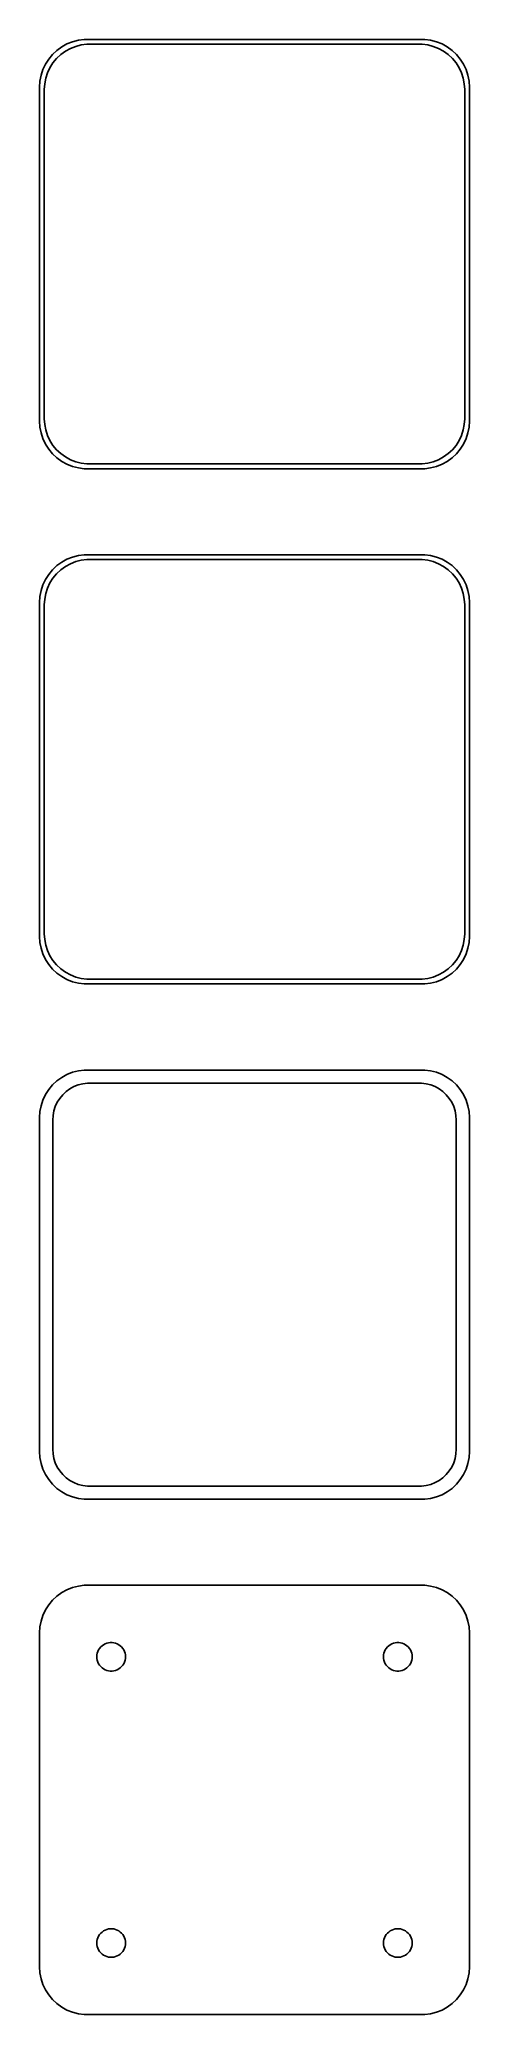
# Model space of a CAD drawing. Header units: metres. Extents: x -22 to 22, y 140 to 346.
import ezdxf

# ---------------------------------------------------------------- set-up
doc = ezdxf.new("R2010")
doc.units = ezdxf.units.M

msp = doc.modelspace()

# ---------------------------------------------------------------- linework, layer by layer
for p, q in [((-20.1791, 345.722), (-20.6871, 345.353)), ((-19.6289, 346.024), (-20.1791, 345.722)), ((-19.0451, 346.255), (-19.6289, 346.024)), ((-19.2724, 345.548), (-18.7178, 345.768)), ((-18.4369, 346.411), (-19.0451, 346.255)), ((-18.7178, 345.768), (-18.1401, 345.916)), ((-17.8139, 346.49), (-18.4369, 346.411)), ((-18.1401, 345.916), (-17.5482, 345.991)), ((17.8139, 346.49), (-17.8139, 346.49)), ((-17.5482, 345.991), (17.5482, 345.991)), ((17.5482, 345.991), (18.1401, 345.916)), ((18.4369, 346.411), (17.8139, 346.49)), ((18.1401, 345.916), (18.7178, 345.768)), ((19.0451, 346.255), (18.4369, 346.411)), ((18.7178, 345.768), (19.2724, 345.548)), ((19.6289, 346.024), (19.0451, 346.255)), ((20.1791, 345.722), (19.6289, 346.024)), ((20.6871, 345.353), (20.1791, 345.722)), ((-21.8815, 343.909), (-22.1489, 343.341)), ((-21.5451, 344.439), (-21.8815, 343.909)), ((-21.1448, 344.923), (-21.5451, 344.439)), ((-21.4124, 343.538), (-21.0928, 344.042)), ((-20.6871, 345.353), (-21.1448, 344.923)), ((-21.0928, 344.042), (-20.7126, 344.502)), ((-20.7126, 344.502), (-20.2778, 344.91)), ((-20.2778, 344.91), (-19.7952, 345.261)), ((-19.7952, 345.261), (-19.2724, 345.548)), ((19.2724, 345.548), (19.7952, 345.261)), ((19.7952, 345.261), (20.2778, 344.91)), ((20.2778, 344.91), (20.7126, 344.502)), ((21.1448, 344.923), (20.6871, 345.353)), ((20.7126, 344.502), (21.0928, 344.042)), ((21.0928, 344.042), (21.4124, 343.538)), ((21.5451, 344.439), (21.1448, 344.923)), ((21.8815, 343.909), (21.5451, 344.439)), ((22.1489, 343.341), (21.8815, 343.909)), ((-22.4606, 342.127), (-22.5, 341.5)), ((-22.3429, 342.743), (-22.4606, 342.127)), ((-22.1489, 343.341), (-22.3429, 342.743)), ((-22, 341.25), (-21.9625, 341.845)), ((-21.9625, 341.845), (-21.8508, 342.431)), ((-21.8508, 342.431), (-21.6664, 342.999)), ((-21.6664, 342.999), (-21.4124, 343.538)), ((21.4124, 343.538), (21.6664, 342.999)), ((21.6664, 342.999), (21.8508, 342.431)), ((21.8508, 342.431), (21.9625, 341.845)), ((21.9625, 341.845), (22, 341.25)), ((22.3429, 342.743), (22.1489, 343.341)), ((22.4606, 342.127), (22.3429, 342.743)), ((22.5, 341.5), (22.4606, 342.127)), ((-22.5, 341.5), (-22.5, 306.5)), ((-22, 306.75), (-22, 341.25)), ((22, 341.25), (22, 306.75)), ((22.5, 306.5), (22.5, 341.5)), ((-22.5, 306.5), (-22.4606, 305.873)), ((-21.9625, 306.155), (-22, 306.75)), ((22, 306.75), (21.9625, 306.155)), ((22.4606, 305.873), (22.5, 306.5)), ((-22.4606, 305.873), (-22.3429, 305.257)), ((-22.3429, 305.257), (-22.1489, 304.659)), ((-22.1489, 304.659), (-21.8815, 304.091)), ((-21.8508, 305.569), (-21.9625, 306.155)), ((-21.6664, 305.001), (-21.8508, 305.569)), ((-21.4124, 304.462), (-21.6664, 305.001)), ((-21.0928, 303.958), (-21.4124, 304.462)), ((21.4124, 304.462), (21.0928, 303.958)), ((21.6664, 305.001), (21.4124, 304.462)), ((21.8508, 305.569), (21.6664, 305.001)), ((21.9625, 306.155), (21.8508, 305.569)), ((21.8815, 304.091), (22.1489, 304.659)), ((22.1489, 304.659), (22.3429, 305.257)), ((22.3429, 305.257), (22.4606, 305.873)), ((-21.8815, 304.091), (-21.5451, 303.561)), ((-21.5451, 303.561), (-21.1448, 303.077)), ((-21.1448, 303.077), (-20.6871, 302.647)), ((-20.7126, 303.498), (-21.0928, 303.958)), ((-20.2778, 303.09), (-20.7126, 303.498)), ((-20.6871, 302.647), (-20.1791, 302.278)), ((-19.7952, 302.739), (-20.2778, 303.09)), ((-20.1791, 302.278), (-19.6289, 301.976)), ((-19.2724, 302.452), (-19.7952, 302.739)), ((-18.7178, 302.232), (-19.2724, 302.452)), ((-18.1401, 302.084), (-18.7178, 302.232)), ((18.7178, 302.232), (18.1401, 302.084)), ((19.2724, 302.452), (18.7178, 302.232)), ((19.7952, 302.739), (19.2724, 302.452)), ((19.6289, 301.976), (20.1791, 302.278)), ((20.2778, 303.09), (19.7952, 302.739)), ((20.1791, 302.278), (20.6871, 302.647)), ((20.7126, 303.498), (20.2778, 303.09)), ((20.6871, 302.647), (21.1448, 303.077)), ((21.0928, 303.958), (20.7126, 303.498)), ((21.1448, 303.077), (21.5451, 303.561)), ((21.5451, 303.561), (21.8815, 304.091)), ((-19.6289, 301.976), (-19.0451, 301.745)), ((-19.0451, 301.745), (-18.4369, 301.589)), ((-18.4369, 301.589), (-17.8139, 301.51)), ((-17.5482, 302.009), (-18.1401, 302.084)), ((-17.8139, 301.51), (17.8139, 301.51)), ((17.5482, 302.009), (-17.5482, 302.009)), ((18.1401, 302.084), (17.5482, 302.009)), ((17.8139, 301.51), (18.4369, 301.589)), ((18.4369, 301.589), (19.0451, 301.745)), ((19.0451, 301.745), (19.6289, 301.976)), ((-19.6289, 292.024), (-20.1791, 291.722)), ((-19.0451, 292.255), (-19.6289, 292.024)), ((-18.4369, 292.411), (-19.0451, 292.255)), ((-18.7178, 291.768), (-18.1401, 291.916)), ((-17.8139, 292.49), (-18.4369, 292.411)), ((-18.1401, 291.916), (-17.5482, 291.991)), ((17.8139, 292.49), (-17.8139, 292.49)), ((-17.5482, 291.991), (17.5482, 291.991)), ((17.5482, 291.991), (18.1401, 291.916)), ((18.4369, 292.411), (17.8139, 292.49)), ((18.1401, 291.916), (18.7178, 291.768)), ((19.0451, 292.255), (18.4369, 292.411)), ((19.6289, 292.024), (19.0451, 292.255)), ((20.1791, 291.722), (19.6289, 292.024)), ((-21.8815, 289.909), (-22.1489, 289.341)), ((-21.5451, 290.439), (-21.8815, 289.909)), ((-21.1448, 290.923), (-21.5451, 290.439)), ((-21.4124, 289.538), (-21.0928, 290.042)), ((-20.6871, 291.353), (-21.1448, 290.923)), ((-21.0928, 290.042), (-20.7126, 290.502)), ((-20.7126, 290.502), (-20.2778, 290.91)), ((-20.1791, 291.722), (-20.6871, 291.353)), ((-20.2778, 290.91), (-19.7952, 291.261)), ((-19.7952, 291.261), (-19.2724, 291.548)), ((-19.2724, 291.548), (-18.7178, 291.768)), ((18.7178, 291.768), (19.2724, 291.548)), ((19.2724, 291.548), (19.7952, 291.261)), ((19.7952, 291.261), (20.2778, 290.91)), ((20.6871, 291.353), (20.1791, 291.722)), ((20.2778, 290.91), (20.7126, 290.502)), ((21.1448, 290.923), (20.6871, 291.353)), ((20.7126, 290.502), (21.0928, 290.042)), ((21.0928, 290.042), (21.4124, 289.538)), ((21.5451, 290.439), (21.1448, 290.923)), ((21.8815, 289.909), (21.5451, 290.439)), ((22.1489, 289.341), (21.8815, 289.909)), ((-22.4606, 288.127), (-22.5, 287.5)), ((-22.3429, 288.743), (-22.4606, 288.127)), ((-22.1489, 289.341), (-22.3429, 288.743)), ((-22, 287.25), (-21.9625, 287.845)), ((-21.9625, 287.845), (-21.8508, 288.431)), ((-21.8508, 288.431), (-21.6664, 288.999)), ((-21.6664, 288.999), (-21.4124, 289.538)), ((21.4124, 289.538), (21.6664, 288.999)), ((21.6664, 288.999), (21.8508, 288.431)), ((21.8508, 288.431), (21.9625, 287.845)), ((21.9625, 287.845), (22, 287.25)), ((22.3429, 288.743), (22.1489, 289.341)), ((22.4606, 288.127), (22.3429, 288.743)), ((22.5, 287.5), (22.4606, 288.127)), ((-22.5, 287.5), (-22.5, 252.5)), ((-22, 252.75), (-22, 287.25)), ((22, 287.25), (22, 252.75)), ((22.5, 252.5), (22.5, 287.5)), ((-21.9625, 252.155), (-22, 252.75)), ((22, 252.75), (21.9625, 252.155)), ((-22.5, 252.5), (-22.4606, 251.873)), ((-22.4606, 251.873), (-22.3429, 251.257)), ((-22.3429, 251.257), (-22.1489, 250.659)), ((-22.1489, 250.659), (-21.8815, 250.091)), ((-21.8508, 251.569), (-21.9625, 252.155)), ((-21.6664, 251.001), (-21.8508, 251.569)), ((-21.4124, 250.462), (-21.6664, 251.001)), ((-21.0928, 249.958), (-21.4124, 250.462)), ((21.4124, 250.462), (21.0928, 249.958)), ((21.6664, 251.001), (21.4124, 250.462)), ((21.8508, 251.569), (21.6664, 251.001)), ((21.9625, 252.155), (21.8508, 251.569)), ((21.8815, 250.091), (22.1489, 250.659)), ((22.1489, 250.659), (22.3429, 251.257)), ((22.3429, 251.257), (22.4606, 251.873)), ((22.4606, 251.873), (22.5, 252.5)), ((-21.8815, 250.091), (-21.5451, 249.561)), ((-21.5451, 249.561), (-21.1448, 249.077)), ((-21.1448, 249.077), (-20.6871, 248.647)), ((-20.7126, 249.498), (-21.0928, 249.958)), ((-20.2778, 249.09), (-20.7126, 249.498)), ((-20.6871, 248.647), (-20.1791, 248.278)), ((-19.7952, 248.739), (-20.2778, 249.09)), ((-19.2724, 248.452), (-19.7952, 248.739)), ((-18.7178, 248.232), (-19.2724, 248.452)), ((19.2724, 248.452), (18.7178, 248.232)), ((19.7952, 248.739), (19.2724, 248.452)), ((20.2778, 249.09), (19.7952, 248.739)), ((20.1791, 248.278), (20.6871, 248.647)), ((20.7126, 249.498), (20.2778, 249.09)), ((20.6871, 248.647), (21.1448, 249.077)), ((21.0928, 249.958), (20.7126, 249.498)), ((21.1448, 249.077), (21.5451, 249.561)), ((21.5451, 249.561), (21.8815, 250.091)), ((-20.1791, 248.278), (-19.6289, 247.976)), ((-19.6289, 247.976), (-19.0451, 247.745)), ((-19.0451, 247.745), (-18.4369, 247.589)), ((-18.1401, 248.084), (-18.7178, 248.232)), ((-18.4369, 247.589), (-17.8139, 247.51)), ((-17.5482, 248.009), (-18.1401, 248.084)), ((-17.8139, 247.51), (17.8139, 247.51)), ((17.5482, 248.009), (-17.5482, 248.009)), ((18.1401, 248.084), (17.5482, 248.009)), ((17.8139, 247.51), (18.4369, 247.589)), ((18.7178, 248.232), (18.1401, 248.084)), ((18.4369, 247.589), (19.0451, 247.745)), ((19.0451, 247.745), (19.6289, 247.976)), ((19.6289, 247.976), (20.1791, 248.278)), ((-19.0451, 238.255), (-19.6289, 238.024)), ((-18.4369, 238.411), (-19.0451, 238.255)), ((-17.8139, 238.49), (-18.4369, 238.411)), ((17.8139, 238.49), (-17.8139, 238.49)), ((18.4369, 238.411), (17.8139, 238.49)), ((19.0451, 238.255), (18.4369, 238.411)), ((19.6289, 238.024), (19.0451, 238.255)), ((-21.5451, 236.439), (-21.8815, 235.909)), ((-21.1448, 236.923), (-21.5451, 236.439)), ((-20.6871, 237.353), (-21.1448, 236.923)), ((-20.1791, 237.722), (-20.6871, 237.353)), ((-19.6289, 238.024), (-20.1791, 237.722)), ((-20.0707, 235.899), (-19.7165, 236.231)), ((-19.7165, 236.231), (-19.3234, 236.517)), ((-19.3234, 236.517), (-18.8975, 236.751)), ((-18.8975, 236.751), (-18.4457, 236.93)), ((-18.4457, 236.93), (-17.9751, 237.051)), ((-17.9751, 237.051), (-17.493, 237.112)), ((-17.493, 237.112), (17.493, 237.112)), ((17.493, 237.112), (17.9751, 237.051)), ((17.9751, 237.051), (18.4457, 236.93)), ((18.4457, 236.93), (18.8975, 236.751)), ((18.8975, 236.751), (19.3234, 236.517)), ((19.3234, 236.517), (19.7165, 236.231)), ((20.1791, 237.722), (19.6289, 238.024)), ((19.7165, 236.231), (20.0707, 235.899)), ((20.6871, 237.353), (20.1791, 237.722)), ((21.1448, 236.923), (20.6871, 237.353)), ((21.5451, 236.439), (21.1448, 236.923)), ((21.8815, 235.909), (21.5451, 236.439)), ((-22.4606, 234.127), (-22.5, 233.5)), ((-22.3429, 234.743), (-22.4606, 234.127)), ((-22.1489, 235.341), (-22.3429, 234.743)), ((-21.8815, 235.909), (-22.1489, 235.341)), ((-21.089, 233.735), (-20.9979, 234.212)), ((-20.9979, 234.212), (-20.8477, 234.674)), ((-20.8477, 234.674), (-20.6408, 235.114)), ((-20.6408, 235.114), (-20.3805, 235.524)), ((-20.3805, 235.524), (-20.0707, 235.899)), ((20.0707, 235.899), (20.3805, 235.524)), ((20.3805, 235.524), (20.6408, 235.114)), ((20.6408, 235.114), (20.8477, 234.674)), ((20.8477, 234.674), (20.9979, 234.212)), ((20.9979, 234.212), (21.089, 233.735)), ((22.1489, 235.341), (21.8815, 235.909)), ((22.3429, 234.743), (22.1489, 235.341)), ((22.4606, 234.127), (22.3429, 234.743)), ((22.5, 233.5), (22.4606, 234.127)), ((-22.5, 233.5), (-22.5, 198.5)), ((-21.1195, 233.25), (-21.089, 233.735)), ((-21.1195, 198.75), (-21.1195, 233.25)), ((21.089, 233.735), (21.1195, 233.25)), ((21.1195, 233.25), (21.1195, 198.75)), ((22.5, 198.5), (22.5, 233.5)), ((-21.089, 198.265), (-21.1195, 198.75)), ((21.1195, 198.75), (21.089, 198.265)), ((-22.5, 198.5), (-22.4606, 197.873)), ((-22.4606, 197.873), (-22.3429, 197.257)), ((-22.3429, 197.257), (-22.1489, 196.659)), ((-22.1489, 196.659), (-21.8815, 196.091)), ((-20.9979, 197.788), (-21.089, 198.265)), ((-20.8477, 197.326), (-20.9979, 197.788)), ((-20.6408, 196.886), (-20.8477, 197.326)), ((-20.3805, 196.476), (-20.6408, 196.886)), ((20.6408, 196.886), (20.3805, 196.476)), ((20.8477, 197.326), (20.6408, 196.886)), ((20.9979, 197.788), (20.8477, 197.326)), ((21.089, 198.265), (20.9979, 197.788)), ((21.8815, 196.091), (22.1489, 196.659)), ((22.1489, 196.659), (22.3429, 197.257)), ((22.3429, 197.257), (22.4606, 197.873)), ((22.4606, 197.873), (22.5, 198.5)), ((-21.8815, 196.091), (-21.5451, 195.561)), ((-21.5451, 195.561), (-21.1448, 195.077)), ((-21.1448, 195.077), (-20.6871, 194.647)), ((-20.6871, 194.647), (-20.1791, 194.278)), ((-20.0707, 196.101), (-20.3805, 196.476)), ((-19.7165, 195.769), (-20.0707, 196.101)), ((-19.3234, 195.483), (-19.7165, 195.769)), ((-18.8975, 195.249), (-19.3234, 195.483)), ((-18.4457, 195.07), (-18.8975, 195.249)), ((-17.9751, 194.949), (-18.4457, 195.07)), ((-17.493, 194.888), (-17.9751, 194.949)), ((17.493, 194.888), (-17.493, 194.888)), ((17.9751, 194.949), (17.493, 194.888)), ((18.4457, 195.07), (17.9751, 194.949)), ((18.8975, 195.249), (18.4457, 195.07)), ((19.3234, 195.483), (18.8975, 195.249)), ((19.7165, 195.769), (19.3234, 195.483)), ((20.0707, 196.101), (19.7165, 195.769)), ((20.3805, 196.476), (20.0707, 196.101)), ((20.1791, 194.278), (20.6871, 194.647)), ((20.6871, 194.647), (21.1448, 195.077)), ((21.1448, 195.077), (21.5451, 195.561)), ((21.5451, 195.561), (21.8815, 196.091)), ((-20.1791, 194.278), (-19.6289, 193.976)), ((-19.6289, 193.976), (-19.0451, 193.745)), ((-19.0451, 193.745), (-18.4369, 193.589)), ((-18.4369, 193.589), (-17.8139, 193.51)), ((-17.8139, 193.51), (17.8139, 193.51)), ((17.8139, 193.51), (18.4369, 193.589)), ((18.4369, 193.589), (19.0451, 193.745)), ((19.0451, 193.745), (19.6289, 193.976)), ((19.6289, 193.976), (20.1791, 194.278)), ((-19.0451, 184.255), (-19.6289, 184.024)), ((-18.4369, 184.411), (-19.0451, 184.255)), ((-17.8139, 184.49), (-18.4369, 184.411)), ((17.8139, 184.49), (-17.8139, 184.49)), ((18.4369, 184.411), (17.8139, 184.49)), ((19.0451, 184.255), (18.4369, 184.411)), ((19.6289, 184.024), (19.0451, 184.255)), ((-21.5451, 182.439), (-21.8815, 181.909)), ((-21.1448, 182.923), (-21.5451, 182.439)), ((-20.6871, 183.353), (-21.1448, 182.923)), ((-20.1791, 183.722), (-20.6871, 183.353)), ((-19.6289, 184.024), (-20.1791, 183.722)), ((20.1791, 183.722), (19.6289, 184.024)), ((20.6871, 183.353), (20.1791, 183.722)), ((21.1448, 182.923), (20.6871, 183.353)), ((21.5451, 182.439), (21.1448, 182.923)), ((21.8815, 181.909), (21.5451, 182.439)), ((-22.4606, 180.127), (-22.5, 179.5)), ((-22.3429, 180.743), (-22.4606, 180.127)), ((-22.1489, 181.341), (-22.3429, 180.743)), ((-21.8815, 181.909), (-22.1489, 181.341)), ((22.1489, 181.341), (21.8815, 181.909)), ((22.3429, 180.743), (22.1489, 181.341)), ((22.4606, 180.127), (22.3429, 180.743)), ((22.5, 179.5), (22.4606, 180.127)), ((-22.5, 179.5), (-22.5, 144.5)), ((-16.2135, 177.882), (-16.0934, 178.027)), ((-16.0934, 178.027), (-15.9561, 178.156)), ((-15.9561, 178.156), (-15.8037, 178.266)), ((-15.8037, 178.266), (-15.6387, 178.357)), ((-15.6387, 178.357), (-15.4635, 178.427)), ((-15.4635, 178.427), (-15.2811, 178.473)), ((-15.2811, 178.473), (-15.0942, 178.497)), ((-15.0942, 178.497), (-14.9058, 178.497)), ((-14.9058, 178.497), (-14.7189, 178.473)), ((-14.7189, 178.473), (-14.5365, 178.427)), ((-14.5365, 178.427), (-14.3613, 178.357)), ((-14.3613, 178.357), (-14.1963, 178.266)), ((-14.1963, 178.266), (-14.0439, 178.156)), ((-14.0439, 178.156), (-13.9065, 178.027)), ((-13.9065, 178.027), (-13.7865, 177.882)), ((13.7865, 177.882), (13.9065, 178.027)), ((13.9065, 178.027), (14.0439, 178.156)), ((14.0439, 178.156), (14.1963, 178.266)), ((14.1963, 178.266), (14.3613, 178.357)), ((14.3613, 178.357), (14.5365, 178.427)), ((14.5365, 178.427), (14.7189, 178.473)), ((14.7189, 178.473), (14.9058, 178.497)), ((14.9058, 178.497), (15.0942, 178.497)), ((15.0942, 178.497), (15.2811, 178.473)), ((15.2811, 178.473), (15.4635, 178.427)), ((15.4635, 178.427), (15.6387, 178.357)), ((15.6387, 178.357), (15.8037, 178.266)), ((15.8037, 178.266), (15.9561, 178.156)), ((15.9561, 178.156), (16.0934, 178.027)), ((16.0934, 178.027), (16.2135, 177.882)), ((22.5, 144.5), (22.5, 179.5)), ((-16.5, 177), (-16.4882, 177.188)), ((-16.4882, 176.812), (-16.5, 177)), ((-16.4882, 177.188), (-16.4529, 177.373)), ((-16.4529, 176.627), (-16.4882, 176.812)), ((-16.4529, 177.373), (-16.3947, 177.552)), ((-16.3947, 176.448), (-16.4529, 176.627)), ((-16.3947, 177.552), (-16.3145, 177.723)), ((-16.3145, 176.277), (-16.3947, 176.448)), ((-16.3145, 177.723), (-16.2135, 177.882)), ((-16.2135, 176.118), (-16.3145, 176.277)), ((-16.0934, 175.973), (-16.2135, 176.118)), ((-15.9561, 175.844), (-16.0934, 175.973)), ((-13.9065, 175.973), (-14.0439, 175.844)), ((-13.7865, 176.118), (-13.9065, 175.973)), ((-13.7865, 177.882), (-13.6855, 177.723)), ((-13.6855, 176.277), (-13.7865, 176.118)), ((-13.6855, 177.723), (-13.6053, 177.552)), ((-13.6053, 176.448), (-13.6855, 176.277)), ((-13.6053, 177.552), (-13.5471, 177.373)), ((-13.5471, 176.627), (-13.6053, 176.448)), ((-13.5471, 177.373), (-13.5118, 177.188)), ((-13.5118, 176.812), (-13.5471, 176.627)), ((-13.5118, 177.188), (-13.5, 177)), ((-13.5, 177), (-13.5118, 176.812)), ((13.5, 177), (13.5118, 177.188)), ((13.5118, 176.812), (13.5, 177)), ((13.5118, 177.188), (13.5471, 177.373)), ((13.5471, 176.627), (13.5118, 176.812)), ((13.5471, 177.373), (13.6053, 177.552)), ((13.6053, 176.448), (13.5471, 176.627)), ((13.6053, 177.552), (13.6855, 177.723)), ((13.6855, 176.277), (13.6053, 176.448)), ((13.6855, 177.723), (13.7865, 177.882)), ((13.7865, 176.118), (13.6855, 176.277)), ((13.9065, 175.973), (13.7865, 176.118)), ((14.0439, 175.844), (13.9065, 175.973)), ((16.0934, 175.973), (15.9561, 175.844)), ((16.2135, 176.118), (16.0934, 175.973)), ((16.2135, 177.882), (16.3145, 177.723)), ((16.3145, 176.277), (16.2135, 176.118)), ((16.3145, 177.723), (16.3947, 177.552)), ((16.3947, 176.448), (16.3145, 176.277)), ((16.3947, 177.552), (16.4529, 177.373)), ((16.4529, 176.627), (16.3947, 176.448)), ((16.4529, 177.373), (16.4882, 177.188)), ((16.4882, 176.812), (16.4529, 176.627)), ((16.4882, 177.188), (16.5, 177)), ((16.5, 177), (16.4882, 176.812)), ((-15.8037, 175.734), (-15.9561, 175.844)), ((-15.6387, 175.643), (-15.8037, 175.734)), ((-15.4635, 175.573), (-15.6387, 175.643)), ((-15.2811, 175.527), (-15.4635, 175.573)), ((-15.0942, 175.503), (-15.2811, 175.527)), ((-14.9058, 175.503), (-15.0942, 175.503)), ((-14.7189, 175.527), (-14.9058, 175.503)), ((-14.5365, 175.573), (-14.7189, 175.527)), ((-14.3613, 175.643), (-14.5365, 175.573)), ((-14.1963, 175.734), (-14.3613, 175.643)), ((-14.0439, 175.844), (-14.1963, 175.734)), ((14.1963, 175.734), (14.0439, 175.844)), ((14.3613, 175.643), (14.1963, 175.734)), ((14.5365, 175.573), (14.3613, 175.643)), ((14.7189, 175.527), (14.5365, 175.573)), ((14.9058, 175.503), (14.7189, 175.527)), ((15.0942, 175.503), (14.9058, 175.503)), ((15.2811, 175.527), (15.0942, 175.503)), ((15.4635, 175.573), (15.2811, 175.527)), ((15.6387, 175.643), (15.4635, 175.573)), ((15.8037, 175.734), (15.6387, 175.643)), ((15.9561, 175.844), (15.8037, 175.734)), ((-16.5, 147), (-16.4882, 147.188)), ((-16.4882, 146.812), (-16.5, 147)), ((-16.4882, 147.188), (-16.4529, 147.373)), ((-16.4529, 147.373), (-16.3947, 147.552)), ((-16.3947, 147.552), (-16.3145, 147.723)), ((-16.3145, 147.723), (-16.2135, 147.882)), ((-16.2135, 147.882), (-16.0934, 148.027)), ((-16.0934, 148.027), (-15.9561, 148.156)), ((-15.9561, 148.156), (-15.8037, 148.266)), ((-15.8037, 148.266), (-15.6387, 148.357)), ((-15.6387, 148.357), (-15.4635, 148.427)), ((-15.4635, 148.427), (-15.2811, 148.473)), ((-15.2811, 148.473), (-15.0942, 148.497)), ((-15.0942, 148.497), (-14.9058, 148.497)), ((-14.9058, 148.497), (-14.7189, 148.473)), ((-14.7189, 148.473), (-14.5365, 148.427)), ((-14.5365, 148.427), (-14.3613, 148.357)), ((-14.3613, 148.357), (-14.1963, 148.266)), ((-14.1963, 148.266), (-14.0439, 148.156)), ((-14.0439, 148.156), (-13.9065, 148.027)), ((-13.9065, 148.027), (-13.7865, 147.882)), ((-13.7865, 147.882), (-13.6855, 147.723)), ((-13.6855, 147.723), (-13.6053, 147.552)), ((-13.6053, 147.552), (-13.5471, 147.373)), ((-13.5471, 147.373), (-13.5118, 147.188)), ((-13.5118, 147.188), (-13.5, 147)), ((-13.5, 147), (-13.5118, 146.812)), ((13.5, 147), (13.5118, 147.188)), ((13.5118, 146.812), (13.5, 147)), ((13.5118, 147.188), (13.5471, 147.373)), ((13.5471, 147.373), (13.6053, 147.552)), ((13.6053, 147.552), (13.6855, 147.723)), ((13.6855, 147.723), (13.7865, 147.882)), ((13.7865, 147.882), (13.9065, 148.027)), ((13.9065, 148.027), (14.0439, 148.156)), ((14.0439, 148.156), (14.1963, 148.266)), ((14.1963, 148.266), (14.3613, 148.357)), ((14.3613, 148.357), (14.5365, 148.427)), ((14.5365, 148.427), (14.7189, 148.473)), ((14.7189, 148.473), (14.9058, 148.497)), ((14.9058, 148.497), (15.0942, 148.497)), ((15.0942, 148.497), (15.2811, 148.473)), ((15.2811, 148.473), (15.4635, 148.427)), ((15.4635, 148.427), (15.6387, 148.357)), ((15.6387, 148.357), (15.8037, 148.266)), ((15.8037, 148.266), (15.9561, 148.156)), ((15.9561, 148.156), (16.0934, 148.027)), ((16.0934, 148.027), (16.2135, 147.882)), ((16.2135, 147.882), (16.3145, 147.723)), ((16.3145, 147.723), (16.3947, 147.552)), ((16.3947, 147.552), (16.4529, 147.373)), ((16.4529, 147.373), (16.4882, 147.188)), ((16.4882, 147.188), (16.5, 147)), ((16.5, 147), (16.4882, 146.812)), ((-16.4529, 146.627), (-16.4882, 146.812)), ((-16.3947, 146.448), (-16.4529, 146.627)), ((-16.3145, 146.277), (-16.3947, 146.448)), ((-16.2135, 146.118), (-16.3145, 146.277)), ((-16.0934, 145.973), (-16.2135, 146.118)), ((-15.9561, 145.844), (-16.0934, 145.973)), ((-15.8037, 145.734), (-15.9561, 145.844)), ((-15.6387, 145.643), (-15.8037, 145.734)), ((-15.4635, 145.573), (-15.6387, 145.643)), ((-15.2811, 145.527), (-15.4635, 145.573)), ((-15.0942, 145.503), (-15.2811, 145.527)), ((-14.9058, 145.503), (-15.0942, 145.503)), ((-14.7189, 145.527), (-14.9058, 145.503)), ((-14.5365, 145.573), (-14.7189, 145.527)), ((-14.3613, 145.643), (-14.5365, 145.573)), ((-14.1963, 145.734), (-14.3613, 145.643)), ((-14.0439, 145.844), (-14.1963, 145.734)), ((-13.9065, 145.973), (-14.0439, 145.844)), ((-13.7865, 146.118), (-13.9065, 145.973)), ((-13.6855, 146.277), (-13.7865, 146.118)), ((-13.6053, 146.448), (-13.6855, 146.277)), ((-13.5471, 146.627), (-13.6053, 146.448)), ((-13.5118, 146.812), (-13.5471, 146.627)), ((13.5471, 146.627), (13.5118, 146.812)), ((13.6053, 146.448), (13.5471, 146.627)), ((13.6855, 146.277), (13.6053, 146.448)), ((13.7865, 146.118), (13.6855, 146.277)), ((13.9065, 145.973), (13.7865, 146.118)), ((14.0439, 145.844), (13.9065, 145.973)), ((14.1963, 145.734), (14.0439, 145.844)), ((14.3613, 145.643), (14.1963, 145.734)), ((14.5365, 145.573), (14.3613, 145.643)), ((14.7189, 145.527), (14.5365, 145.573)), ((14.9058, 145.503), (14.7189, 145.527)), ((15.0942, 145.503), (14.9058, 145.503)), ((15.2811, 145.527), (15.0942, 145.503)), ((15.4635, 145.573), (15.2811, 145.527)), ((15.6387, 145.643), (15.4635, 145.573)), ((15.8037, 145.734), (15.6387, 145.643)), ((15.9561, 145.844), (15.8037, 145.734)), ((16.0934, 145.973), (15.9561, 145.844)), ((16.2135, 146.118), (16.0934, 145.973)), ((16.3145, 146.277), (16.2135, 146.118)), ((16.3947, 146.448), (16.3145, 146.277)), ((16.4529, 146.627), (16.3947, 146.448)), ((16.4882, 146.812), (16.4529, 146.627)), ((-22.5, 144.5), (-22.4606, 143.873)), ((-22.4606, 143.873), (-22.3429, 143.257)), ((-22.3429, 143.257), (-22.1489, 142.659)), ((22.1489, 142.659), (22.3429, 143.257)), ((22.3429, 143.257), (22.4606, 143.873)), ((22.4606, 143.873), (22.5, 144.5)), ((-22.1489, 142.659), (-21.8815, 142.091)), ((-21.8815, 142.091), (-21.5451, 141.561)), ((-21.5451, 141.561), (-21.1448, 141.077)), ((-21.1448, 141.077), (-20.6871, 140.647)), ((20.6871, 140.647), (21.1448, 141.077)), ((21.1448, 141.077), (21.5451, 141.561)), ((21.5451, 141.561), (21.8815, 142.091)), ((21.8815, 142.091), (22.1489, 142.659)), ((-20.6871, 140.647), (-20.1791, 140.278)), ((-20.1791, 140.278), (-19.6289, 139.976)), ((-19.6289, 139.976), (-19.0451, 139.745)), ((-19.0451, 139.745), (-18.4369, 139.589)), ((-18.4369, 139.589), (-17.8139, 139.51)), ((-17.8139, 139.51), (17.8139, 139.51)), ((17.8139, 139.51), (18.4369, 139.589)), ((18.4369, 139.589), (19.0451, 139.745)), ((19.0451, 139.745), (19.6289, 139.976)), ((19.6289, 139.976), (20.1791, 140.278)), ((20.1791, 140.278), (20.6871, 140.647))]:
    msp.add_line(p, q)

doc.saveas('drawing.dxf')
